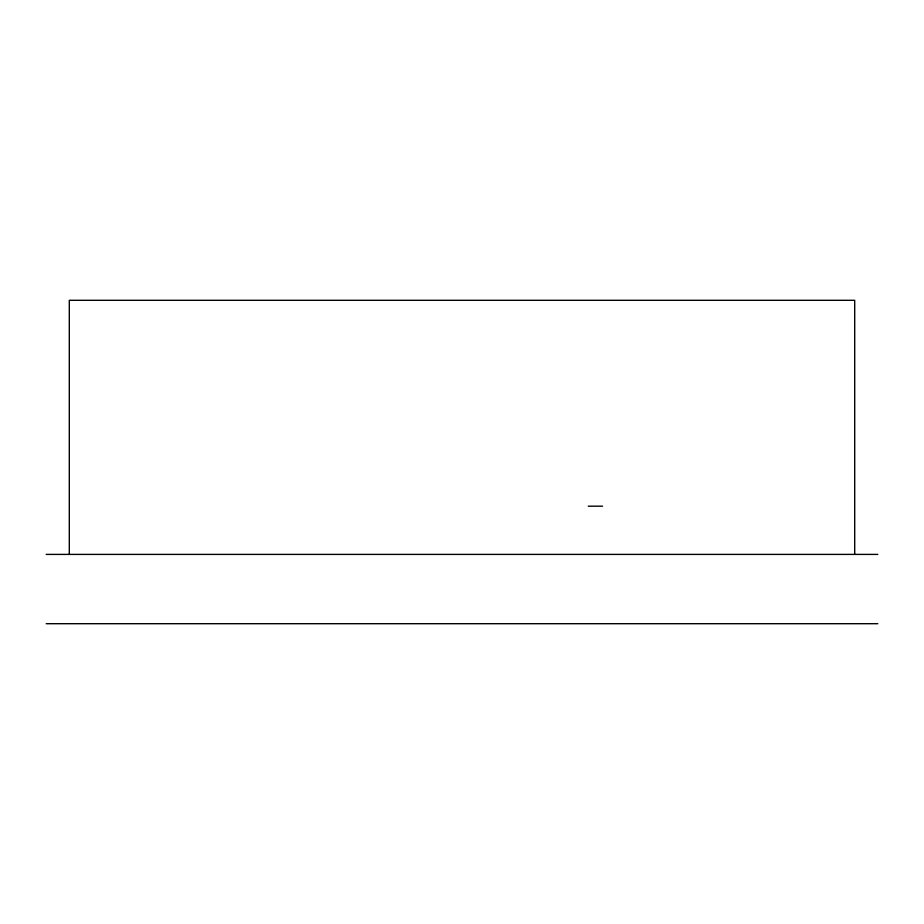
<?xml version="1.0" encoding="UTF-8"?>
<svg xmlns="http://www.w3.org/2000/svg" width="924" height="924" viewBox="0 0 924 924"><rect width="100%" height="100%" fill="white"/><g stroke="black" fill="none" stroke-linecap="round" stroke-linejoin="round"><path stroke-width="1.39" d="M588.23 506.19L602.575 506.179M46.2 554.4L877.8 554.4M46.2 623.7L877.8 623.7M854.7 554.4L854.7 300.3L69.3 300.3L69.3 554.4"/></g></svg>
